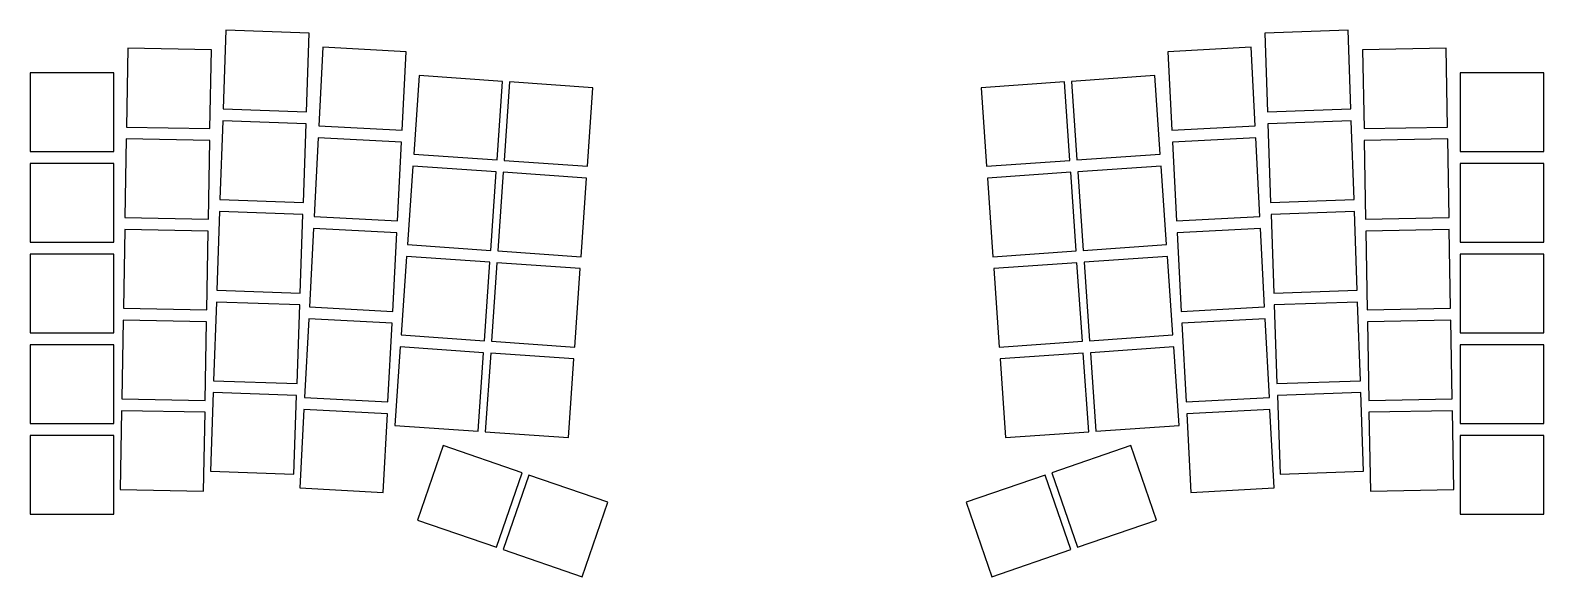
# Model space of a CAD drawing. Header units: millimetres. Extents: x 41 to 359, y -221 to -107.
import ezdxf

# ---------------------------------------------------------------- set-up
doc = ezdxf.new("R2010")
doc.units = ezdxf.units.MM

msp = doc.modelspace()

# ---------------------------------------------------------------- linework, layer by layer
for p, q in [((82.26, -106.83), (81.69, -123.32)), ((99.75, -107.44), (82.26, -106.83)), ((99.18, -123.93), (99.75, -107.44)), ((317.57, -106.83), (300.08, -107.44)), ((300.08, -107.44), (300.66, -123.93)), ((318.15, -123.32), (317.57, -106.83)), ((61.72, -110.61), (61.43, -127.11)), ((79.22, -110.92), (61.72, -110.61)), ((78.93, -127.41), (79.22, -110.92)), ((102.62, -110.4), (101.76, -126.88)), ((120.1, -111.32), (102.62, -110.4)), ((297.21, -110.4), (279.74, -111.32)), ((298.08, -126.88), (297.21, -110.4)), ((338.11, -110.61), (320.62, -110.92)), ((320.62, -110.92), (320.91, -127.41)), ((338.4, -127.11), (338.11, -110.61)), ((119.23, -127.79), (120.1, -111.32)), ((279.74, -111.32), (280.6, -127.79)), ((58.75, -115.75), (41.25, -115.75)), ((41.25, -115.75), (41.25, -132.25)), ((58.75, -132.25), (58.75, -115.75)), ((122.81, -116.33), (121.66, -132.79)), ((140.27, -117.55), (122.81, -116.33)), ((277.03, -116.33), (259.57, -117.55)), ((278.18, -132.79), (277.03, -116.33)), ((358.59, -115.75), (341.09, -115.75)), ((341.09, -115.75), (341.09, -132.25)), ((358.59, -132.25), (358.59, -115.75)), ((139.12, -134.01), (140.27, -117.55)), ((141.76, -117.65), (140.61, -134.11)), ((159.22, -118.87), (141.76, -117.65)), ((158.07, -135.33), (159.22, -118.87)), ((258.07, -117.65), (240.61, -118.87)), ((240.61, -118.87), (241.76, -135.33)), ((259.22, -134.11), (258.07, -117.65)), ((259.57, -117.55), (260.72, -134.01)), ((81.69, -123.32), (99.18, -123.93)), ((300.66, -123.93), (318.15, -123.32)), ((81.6, -125.82), (81.02, -142.31)), ((99.09, -126.43), (81.6, -125.82)), ((98.51, -142.92), (99.09, -126.43)), ((101.76, -126.88), (119.23, -127.79)), ((280.6, -127.79), (298.08, -126.88)), ((318.24, -125.82), (300.75, -126.43)), ((300.75, -126.43), (301.32, -142.92)), ((318.81, -142.31), (318.24, -125.82)), ((61.39, -129.61), (61.1, -146.1)), ((78.89, -129.91), (61.39, -129.61)), ((61.43, -127.11), (78.93, -127.41)), ((78.6, -146.41), (78.89, -129.91)), ((101.63, -129.37), (100.76, -145.85)), ((119.1, -130.29), (101.63, -129.37)), ((298.21, -129.37), (280.73, -130.29)), ((299.07, -145.85), (298.21, -129.37)), ((320.91, -127.41), (338.4, -127.11)), ((338.45, -129.61), (320.95, -129.91)), ((320.95, -129.91), (321.24, -146.41)), ((338.73, -146.1), (338.45, -129.61)), ((41.25, -132.25), (58.75, -132.25)), ((118.24, -146.77), (119.1, -130.29)), ((121.66, -132.79), (139.12, -134.01)), ((260.72, -134.01), (278.18, -132.79)), ((280.73, -130.29), (281.6, -146.77)), ((341.09, -132.25), (358.59, -132.25)), ((58.75, -134.75), (41.25, -134.75)), ((41.25, -134.75), (41.25, -151.25)), ((58.75, -151.25), (58.75, -134.75)), ((121.49, -135.28), (120.33, -151.74)), ((138.94, -136.5), (121.49, -135.28)), ((140.61, -134.11), (158.07, -135.33)), ((241.76, -135.33), (259.22, -134.11)), ((278.35, -135.28), (260.89, -136.5)), ((279.5, -151.74), (278.35, -135.28)), ((358.59, -134.75), (341.09, -134.75)), ((341.09, -134.75), (341.09, -151.25)), ((358.59, -151.25), (358.59, -134.75)), ((137.79, -152.96), (138.94, -136.5)), ((140.44, -136.6), (139.29, -153.06)), ((157.9, -137.83), (140.44, -136.6)), ((156.75, -154.29), (157.9, -137.83)), ((259.4, -136.6), (241.94, -137.83)), ((241.94, -137.83), (243.09, -154.29)), ((260.55, -153.06), (259.4, -136.6)), ((260.89, -136.5), (262.04, -152.96)), ((81.02, -142.31), (98.51, -142.92)), ((301.32, -142.92), (318.81, -142.31)), ((80.94, -144.81), (80.36, -161.29)), ((98.43, -145.42), (80.94, -144.81)), ((97.85, -161.91), (98.43, -145.42)), ((100.76, -145.85), (118.24, -146.77)), ((281.6, -146.77), (299.07, -145.85)), ((318.9, -144.81), (301.41, -145.42)), ((301.41, -145.42), (301.99, -161.91)), ((319.48, -161.29), (318.9, -144.81)), ((61.06, -148.6), (60.77, -165.1)), ((78.56, -148.91), (61.06, -148.6)), ((61.1, -146.1), (78.6, -146.41)), ((78.27, -165.41), (78.56, -148.91)), ((100.63, -148.35), (99.77, -164.83)), ((118.11, -149.26), (100.63, -148.35)), ((299.2, -148.35), (281.73, -149.26)), ((300.07, -164.83), (299.2, -148.35)), ((321.24, -146.41), (338.73, -146.1)), ((338.78, -148.6), (321.28, -148.91)), ((321.28, -148.91), (321.57, -165.41)), ((339.07, -165.1), (338.78, -148.6)), ((41.25, -151.25), (58.75, -151.25)), ((117.25, -165.74), (118.11, -149.26)), ((120.33, -151.74), (137.79, -152.96)), ((262.04, -152.96), (279.5, -151.74)), ((281.73, -149.26), (282.59, -165.74)), ((341.09, -151.25), (358.59, -151.25)), ((58.75, -153.75), (41.25, -153.75)), ((41.25, -153.75), (41.25, -170.25)), ((58.75, -170.25), (58.75, -153.75)), ((120.16, -154.23), (119.01, -170.69)), ((137.62, -155.45), (120.16, -154.23)), ((136.47, -171.91), (137.62, -155.45)), ((139.29, -153.06), (156.75, -154.29)), ((243.09, -154.29), (260.55, -153.06)), ((279.68, -154.23), (262.22, -155.45)), ((262.22, -155.45), (263.37, -171.91)), ((280.83, -170.69), (279.68, -154.23)), ((358.59, -153.75), (341.09, -153.75)), ((341.09, -153.75), (341.09, -170.25)), ((358.59, -170.25), (358.59, -153.75)), ((139.11, -155.56), (137.96, -172.02)), ((156.57, -156.78), (139.11, -155.56)), ((155.42, -173.24), (156.57, -156.78)), ((260.72, -155.56), (243.26, -156.78)), ((243.26, -156.78), (244.42, -173.24)), ((261.87, -172.02), (260.72, -155.56)), ((80.36, -161.29), (97.85, -161.91)), ((301.99, -161.91), (319.48, -161.29)), ((80.27, -163.79), (79.7, -180.28)), ((97.76, -164.4), (80.27, -163.79)), ((97.19, -180.89), (97.76, -164.4)), ((99.77, -164.83), (117.25, -165.74)), ((282.59, -165.74), (300.07, -164.83)), ((319.56, -163.79), (302.07, -164.4)), ((302.07, -164.4), (302.65, -180.89)), ((320.14, -180.28), (319.56, -163.79)), ((60.73, -167.6), (60.44, -184.1)), ((78.22, -167.91), (60.73, -167.6)), ((60.77, -165.1), (78.27, -165.41)), ((77.94, -184.4), (78.22, -167.91)), ((99.64, -167.32), (98.78, -183.8)), ((117.11, -168.24), (99.64, -167.32)), ((300.2, -167.32), (282.72, -168.24)), ((301.06, -183.8), (300.2, -167.32)), ((321.57, -165.41), (339.07, -165.1)), ((339.11, -167.6), (321.61, -167.91)), ((321.61, -167.91), (321.9, -184.4)), ((339.4, -184.1), (339.11, -167.6)), ((41.25, -170.25), (58.75, -170.25)), ((116.25, -184.72), (117.11, -168.24)), ((119.01, -170.69), (136.47, -171.91)), ((263.37, -171.91), (280.83, -170.69)), ((282.72, -168.24), (283.59, -184.72)), ((341.09, -170.25), (358.59, -170.25)), ((58.75, -172.75), (41.25, -172.75)), ((41.25, -172.75), (41.25, -189.25)), ((58.75, -189.25), (58.75, -172.75)), ((118.84, -173.19), (117.68, -189.65)), ((136.29, -174.41), (118.84, -173.19)), ((135.14, -190.87), (136.29, -174.41)), ((137.79, -174.51), (136.64, -190.97)), ((155.25, -175.73), (137.79, -174.51)), ((137.96, -172.02), (155.42, -173.24)), ((244.42, -173.24), (261.87, -172.02)), ((262.05, -174.51), (244.59, -175.73)), ((263.2, -190.97), (262.05, -174.51)), ((281, -173.19), (263.54, -174.41)), ((263.54, -174.41), (264.69, -190.87)), ((282.15, -189.65), (281, -173.19)), ((358.59, -172.75), (341.09, -172.75)), ((341.09, -172.75), (341.09, -189.25)), ((358.59, -189.25), (358.59, -172.75)), ((154.1, -192.19), (155.25, -175.73)), ((244.59, -175.73), (245.74, -192.19)), ((79.7, -180.28), (97.19, -180.89)), ((302.65, -180.89), (320.14, -180.28)), ((79.61, -182.78), (79.03, -199.27)), ((97.1, -183.39), (79.61, -182.78)), ((96.52, -199.88), (97.1, -183.39)), ((98.78, -183.8), (116.25, -184.72)), ((283.59, -184.72), (301.06, -183.8)), ((320.23, -182.78), (302.74, -183.39)), ((302.74, -183.39), (303.31, -199.88)), ((320.8, -199.27), (320.23, -182.78)), ((60.4, -186.6), (60.11, -203.1)), ((77.89, -186.9), (60.4, -186.6)), ((60.44, -184.1), (77.94, -184.4)), ((77.6, -203.4), (77.89, -186.9)), ((98.64, -186.3), (97.78, -202.77)), ((116.12, -187.21), (98.64, -186.3)), ((115.26, -203.69), (116.12, -187.21)), ((301.19, -186.3), (283.72, -187.21)), ((283.72, -187.21), (284.58, -203.69)), ((302.06, -202.77), (301.19, -186.3)), ((321.9, -184.4), (339.4, -184.1)), ((339.44, -186.6), (321.94, -186.9)), ((321.94, -186.9), (322.23, -203.4)), ((339.73, -203.1), (339.44, -186.6)), ((41.25, -189.25), (58.75, -189.25)), ((117.68, -189.65), (135.14, -190.87)), ((264.69, -190.87), (282.15, -189.65)), ((341.09, -189.25), (358.59, -189.25)), ((58.75, -191.75), (41.25, -191.75)), ((41.25, -191.75), (41.25, -208.25)), ((58.75, -208.25), (58.75, -191.75)), ((136.64, -190.97), (154.1, -192.19)), ((245.74, -192.19), (263.2, -190.97)), ((358.59, -191.75), (341.09, -191.75)), ((341.09, -191.75), (341.09, -208.25)), ((358.59, -208.25), (358.59, -191.75)), ((127.85, -193.88), (122.47, -209.48)), ((144.39, -199.58), (127.85, -193.88)), ((271.99, -193.88), (255.44, -199.58)), ((277.36, -209.48), (271.99, -193.88)), ((79.03, -199.27), (96.52, -199.88)), ((139.02, -215.18), (144.39, -199.58)), ((255.44, -199.58), (260.81, -215.18)), ((303.31, -199.88), (320.8, -199.27)), ((97.78, -202.77), (115.26, -203.69)), ((145.81, -200.07), (140.44, -215.67)), ((162.36, -205.77), (145.81, -200.07)), ((254.02, -200.07), (237.48, -205.77)), ((259.4, -215.67), (254.02, -200.07)), ((284.58, -203.69), (302.06, -202.77)), ((60.11, -203.1), (77.6, -203.4)), ((156.99, -221.37), (162.36, -205.77)), ((237.48, -205.77), (242.85, -221.37)), ((322.23, -203.4), (339.73, -203.1)), ((41.25, -208.25), (58.75, -208.25)), ((341.09, -208.25), (358.59, -208.25)), ((122.47, -209.48), (139.02, -215.18)), ((260.81, -215.18), (277.36, -209.48)), ((140.44, -215.67), (156.99, -221.37)), ((242.85, -221.37), (259.4, -215.67))]:
    msp.add_line(p, q)

doc.saveas('drawing.dxf')
